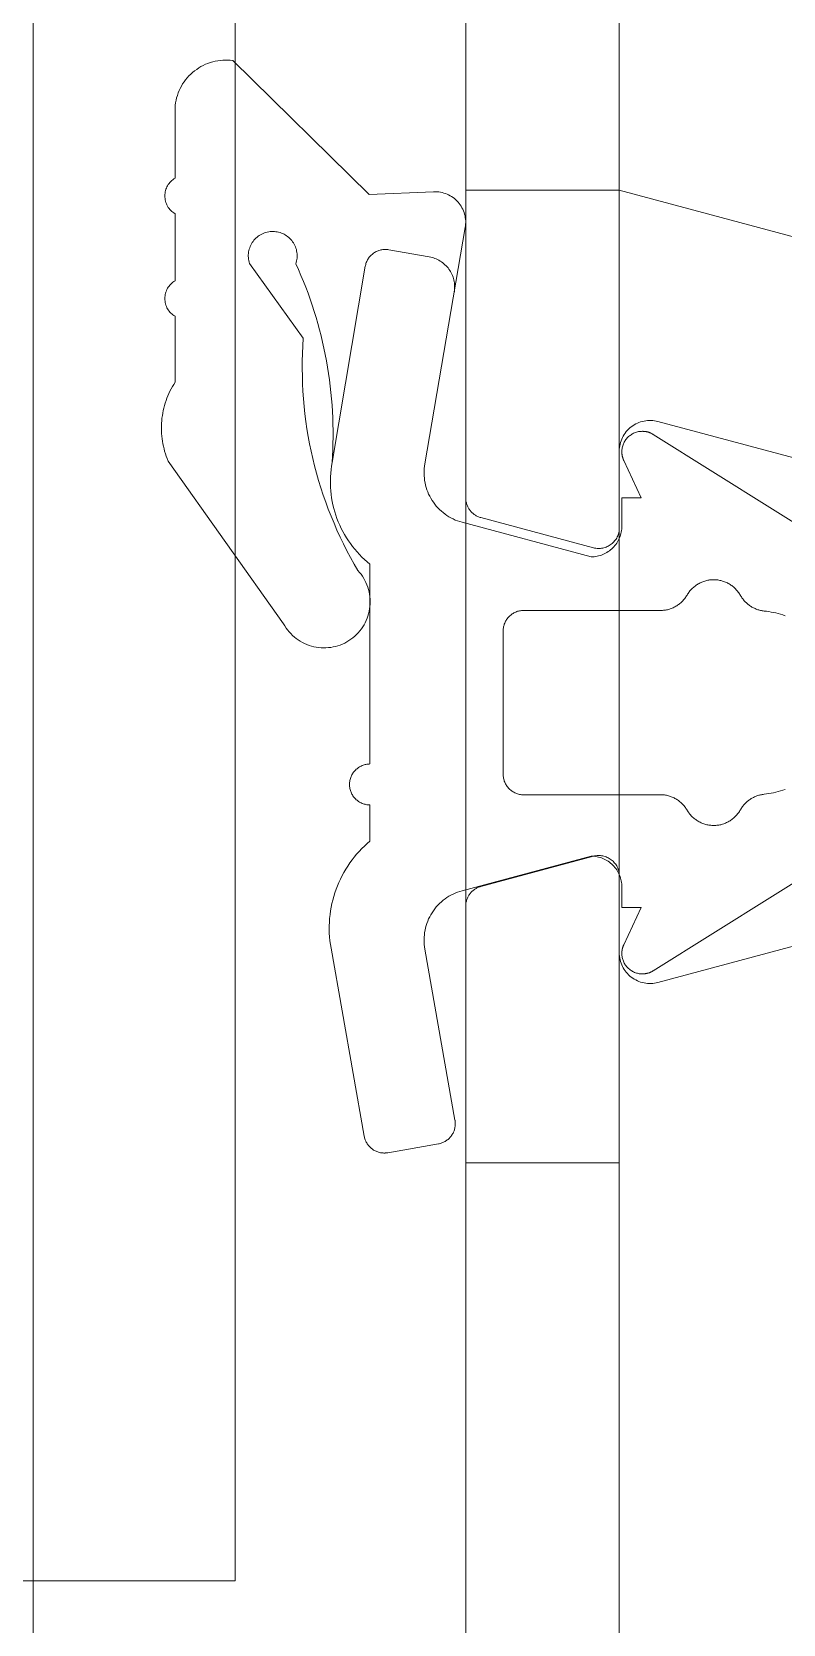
# Model space of a CAD drawing. Header units: metres. Extents: x 1838950 to 1842843, y 5171318 to 5174224.
# Drawn here: x 1841244.88419 to 1841244.89152, y 5171397.28338 to 5171397.29894 of the extents above; entities that cross this region are included whole.
import ezdxf

# ---------------------------------------------------------------- set-up
doc = ezdxf.new("R2010")
doc.units = ezdxf.units.M
doc.header["$LTSCALE"] = 0.0254
doc.layers.add('00 CHAZAL Coupe A.5', color=7, linetype='Continuous', lineweight=18)

# ---------------------------------------------------------------- blocks, each defined once
blk = doc.blocks.new('Groupe-1951-1')
at = {"layer": '00 CHAZAL Coupe A.5', "color": 9, "linetype": 'Continuous', "lineweight": 5, "true_color": 0xbbbbbb}
blk.add_line((1841244.884202, 5171399.298592), (1841244.884202, 5171397.277807), dxfattribs=at)
at = {"layer": '00 CHAZAL Coupe A.5', "color": 7, "linetype": 'Continuous', "lineweight": 5}
for p, q in [((1841244.889925, 5171399.285286), (1841244.889925, 5171397.248286)), ((1841244.888425, 5171399.284686), (1841244.888425, 5171397.248686))]:
    blk.add_line(p, q, dxfattribs=at)
at = {"layer": '00 CHAZAL Coupe A.5', "color": 9, "linetype": 'Continuous', "lineweight": 5, "true_color": 0xbbbbbb, "flags": 128}
blk.add_lwpolyline([(1841244.886175, 5171397.283807), (1841244.882102, 5171397.283807), (1841244.882102, 5171399.298592), (1841244.886175, 5171399.298592)], close=True, dxfattribs=at)
for points in [[(1841244.886314, 5171397.296677), (1841244.886839, 5171397.295945), (1841244.886835, 5171397.295871), (1841244.886831, 5171397.295797), (1841244.886829, 5171397.295723), (1841244.886829, 5171397.295649), (1841244.88683, 5171397.295575), (1841244.886832, 5171397.295501), (1841244.886836, 5171397.295428), (1841244.886841, 5171397.295354), (1841244.886847, 5171397.29528), (1841244.886855, 5171397.295207), (1841244.886864, 5171397.295133), (1841244.886875, 5171397.29506), (1841244.886887, 5171397.294987), (1841244.886901, 5171397.294914), (1841244.886915, 5171397.294842), (1841244.886932, 5171397.29477), (1841244.886949, 5171397.294698), (1841244.886968, 5171397.294626), (1841244.886989, 5171397.294555), (1841244.88701, 5171397.294485), (1841244.887033, 5171397.294414), (1841244.887058, 5171397.294344), (1841244.887083, 5171397.294275), (1841244.88711, 5171397.294206), (1841244.887139, 5171397.294138), (1841244.887168, 5171397.29407), (1841244.887199, 5171397.294003), (1841244.887231, 5171397.293936), (1841244.887265, 5171397.29387), (1841244.887299, 5171397.293805), (1841244.887335, 5171397.29374), (1841244.887372, 5171397.293676), (1841244.887388, 5171397.293658), (1841244.887403, 5171397.29364), (1841244.887417, 5171397.29362), (1841244.887429, 5171397.2936), (1841244.887441, 5171397.293579), (1841244.887451, 5171397.293558), (1841244.887461, 5171397.293536), (1841244.887469, 5171397.293514), (1841244.887476, 5171397.293491), (1841244.887481, 5171397.293468), (1841244.887486, 5171397.293444), (1841244.887489, 5171397.293421), (1841244.887491, 5171397.293397), (1841244.887492, 5171397.293373), (1841244.887491, 5171397.293349), (1841244.88749, 5171397.293326), (1841244.887487, 5171397.293302), (1841244.887482, 5171397.293278), (1841244.887477, 5171397.293255), (1841244.88747, 5171397.293232), (1841244.887462, 5171397.29321), (1841244.887453, 5171397.293188), (1841244.887443, 5171397.293166), (1841244.887432, 5171397.293146), (1841244.887419, 5171397.293125), (1841244.887406, 5171397.293106), (1841244.887391, 5171397.293087), (1841244.887375, 5171397.293069), (1841244.887359, 5171397.293051), (1841244.887342, 5171397.293035), (1841244.887323, 5171397.29302), (1841244.887304, 5171397.293005), (1841244.887285, 5171397.292992), (1841244.887264, 5171397.29298), (1841244.887243, 5171397.292968), (1841244.887222, 5171397.292958), (1841244.8872, 5171397.292949), (1841244.887177, 5171397.292942), (1841244.887154, 5171397.292935), (1841244.887131, 5171397.29293), (1841244.887107, 5171397.292926), (1841244.887084, 5171397.292923), (1841244.88706, 5171397.292921), (1841244.887036, 5171397.292921), (1841244.887012, 5171397.292922), (1841244.886989, 5171397.292924), (1841244.886965, 5171397.292928), (1841244.886942, 5171397.292932), (1841244.886919, 5171397.292938), (1841244.886896, 5171397.292945), (1841244.886874, 5171397.292954), (1841244.886852, 5171397.292963), (1841244.88683, 5171397.292974), (1841244.88681, 5171397.292986), (1841244.88679, 5171397.292998), (1841244.88677, 5171397.293012), (1841244.886752, 5171397.293027), (1841244.886734, 5171397.293043), (1841244.886717, 5171397.29306), (1841244.886701, 5171397.293078), (1841244.886686, 5171397.293096), (1841244.886672, 5171397.293115), (1841244.886659, 5171397.293135), (1841244.886647, 5171397.293156), (1841244.885519, 5171397.294746), (1841244.885509, 5171397.29477), (1841244.885501, 5171397.294793), (1841244.885493, 5171397.294817), (1841244.885485, 5171397.294841), (1841244.885479, 5171397.294865), (1841244.885473, 5171397.29489), (1841244.885468, 5171397.294914), (1841244.885463, 5171397.294939), (1841244.88546, 5171397.294964), (1841244.885457, 5171397.294989), (1841244.885455, 5171397.295014), (1841244.885454, 5171397.295039), (1841244.885453, 5171397.295064), (1841244.885454, 5171397.295089), (1841244.885455, 5171397.295115), (1841244.885457, 5171397.29514), (1841244.885459, 5171397.295165), (1841244.885463, 5171397.29519), (1841244.885467, 5171397.295214), (1841244.885472, 5171397.295239), (1841244.885477, 5171397.295263), (1841244.885484, 5171397.295288), (1841244.885491, 5171397.295312), (1841244.885499, 5171397.295336), (1841244.885507, 5171397.295359), (1841244.885517, 5171397.295383), (1841244.885527, 5171397.295406), (1841244.885537, 5171397.295428), (1841244.885549, 5171397.295451), (1841244.885561, 5171397.295473), (1841244.885574, 5171397.295495), (1841244.885587, 5171397.295516), (1841244.885587, 5171397.29616), (1841244.885576, 5171397.296167), (1841244.885566, 5171397.296174), (1841244.885556, 5171397.296183), (1841244.885546, 5171397.296191), (1841244.885537, 5171397.296201), (1841244.885529, 5171397.296211), (1841244.885521, 5171397.296222), (1841244.885514, 5171397.296233), (1841244.885508, 5171397.296244), (1841244.885503, 5171397.296256), (1841244.885498, 5171397.296269), (1841244.885494, 5171397.296281), (1841244.885491, 5171397.296294), (1841244.885489, 5171397.296307), (1841244.885488, 5171397.29632), (1841244.885487, 5171397.296333), (1841244.885488, 5171397.296346), (1841244.885489, 5171397.296359), (1841244.885491, 5171397.296372), (1841244.885494, 5171397.296385), (1841244.885498, 5171397.296397), (1841244.885503, 5171397.296409), (1841244.885508, 5171397.296421), (1841244.885514, 5171397.296433), (1841244.885521, 5171397.296444), (1841244.885529, 5171397.296455), (1841244.885537, 5171397.296465), (1841244.885546, 5171397.296474), (1841244.885556, 5171397.296483), (1841244.885566, 5171397.296492), (1841244.885576, 5171397.296499), (1841244.885587, 5171397.296506), (1841244.885588, 5171397.297162), (1841244.885576, 5171397.297169), (1841244.885566, 5171397.297177), (1841244.885556, 5171397.297185), (1841244.885546, 5171397.297194), (1841244.885537, 5171397.297203), (1841244.885529, 5171397.297213), (1841244.885521, 5171397.297224), (1841244.885514, 5171397.297235), (1841244.885508, 5171397.297247), (1841244.885503, 5171397.297259), (1841244.885498, 5171397.297271), (1841244.885494, 5171397.297283), (1841244.885491, 5171397.297296), (1841244.885489, 5171397.297309), (1841244.885488, 5171397.297322), (1841244.885488, 5171397.297335), (1841244.885488, 5171397.297348), (1841244.885489, 5171397.297361), (1841244.885491, 5171397.297374), (1841244.885494, 5171397.297387), (1841244.885498, 5171397.2974), (1841244.885503, 5171397.297412), (1841244.885508, 5171397.297424), (1841244.885514, 5171397.297435), (1841244.885521, 5171397.297446), (1841244.885529, 5171397.297457), (1841244.885537, 5171397.297467), (1841244.885546, 5171397.297477), (1841244.885556, 5171397.297486), (1841244.885566, 5171397.297494), (1841244.885576, 5171397.297502), (1841244.885588, 5171397.297508), (1841244.885588, 5171397.298221), (1841244.885591, 5171397.298245), (1841244.885596, 5171397.29827), (1841244.885602, 5171397.298294), (1841244.885609, 5171397.298318), (1841244.885617, 5171397.298341), (1841244.885627, 5171397.298364), (1841244.885637, 5171397.298386), (1841244.885649, 5171397.298408), (1841244.885661, 5171397.29843), (1841244.885675, 5171397.29845), (1841244.88569, 5171397.29847), (1841244.885706, 5171397.298489), (1841244.885722, 5171397.298508), (1841244.88574, 5171397.298525), (1841244.885758, 5171397.298542), (1841244.885778, 5171397.298558), (1841244.885798, 5171397.298572), (1841244.885818, 5171397.298586), (1841244.88584, 5171397.298599), (1841244.885861, 5171397.29861), (1841244.885884, 5171397.298621), (1841244.885907, 5171397.29863), (1841244.88593, 5171397.298639), (1841244.885954, 5171397.298646), (1841244.885978, 5171397.298651), (1841244.886003, 5171397.298656), (1841244.886027, 5171397.29866), (1841244.886052, 5171397.298662), (1841244.886077, 5171397.298663), (1841244.886101, 5171397.298663), (1841244.886126, 5171397.298661), (1841244.886151, 5171397.298658), (1841244.887481, 5171397.297349), (1841244.888112, 5171397.297376), (1841244.888129, 5171397.297376), (1841244.888146, 5171397.297375), (1841244.888162, 5171397.297374), (1841244.888179, 5171397.297371), (1841244.888195, 5171397.297368), (1841244.888211, 5171397.297363), (1841244.888227, 5171397.297358), (1841244.888243, 5171397.297352), (1841244.888258, 5171397.297345), (1841244.888273, 5171397.297337), (1841244.888287, 5171397.297329), (1841244.888301, 5171397.297319), (1841244.888314, 5171397.297309), (1841244.888327, 5171397.297298), (1841244.888339, 5171397.297287), (1841244.88835, 5171397.297274), (1841244.888361, 5171397.297262), (1841244.888371, 5171397.297248), (1841244.88838, 5171397.297234), (1841244.888388, 5171397.29722), (1841244.888396, 5171397.297205), (1841244.888403, 5171397.29719), (1841244.888409, 5171397.297174), (1841244.888414, 5171397.297158), (1841244.888418, 5171397.297142), (1841244.888421, 5171397.297125), (1841244.888423, 5171397.297109), (1841244.888425, 5171397.297092), (1841244.888425, 5171397.297075), (1841244.888424, 5171397.297059), (1841244.888423, 5171397.297042), (1841244.888421, 5171397.297026), (1841244.888026, 5171397.294718), (1841244.888022, 5171397.294695), (1841244.88802, 5171397.294672), (1841244.888019, 5171397.294649), (1841244.888018, 5171397.294625), (1841244.888019, 5171397.294602), (1841244.888021, 5171397.294579), (1841244.888024, 5171397.294556), (1841244.888028, 5171397.294533), (1841244.888033, 5171397.294511), (1841244.888039, 5171397.294488), (1841244.888046, 5171397.294466), (1841244.888054, 5171397.294444), (1841244.888063, 5171397.294423), (1841244.888074, 5171397.294402), (1841244.888085, 5171397.294382), (1841244.888097, 5171397.294362), (1841244.888109, 5171397.294343), (1841244.888123, 5171397.294324), (1841244.888138, 5171397.294306), (1841244.888153, 5171397.294289), (1841244.88817, 5171397.294272), (1841244.888187, 5171397.294257), (1841244.888204, 5171397.294242), (1841244.888223, 5171397.294228), (1841244.888242, 5171397.294214), (1841244.888261, 5171397.294202), (1841244.888281, 5171397.29419), (1841244.888302, 5171397.29418), (1841244.888323, 5171397.29417), (1841244.888345, 5171397.294162), (1841244.888367, 5171397.294154), (1841244.888389, 5171397.294148), (1841244.88965, 5171397.29381), (1841244.889664, 5171397.29381), (1841244.889679, 5171397.293811), (1841244.889694, 5171397.293813), (1841244.889708, 5171397.293816), (1841244.889723, 5171397.293819), (1841244.889737, 5171397.293823), (1841244.889751, 5171397.293828), (1841244.889764, 5171397.293833), (1841244.889778, 5171397.293839), (1841244.889791, 5171397.293845), (1841244.889804, 5171397.293853), (1841244.889816, 5171397.293861), (1841244.889828, 5171397.293869), (1841244.88984, 5171397.293878), (1841244.889851, 5171397.293888), (1841244.889862, 5171397.293898), (1841244.889872, 5171397.293909), (1841244.889882, 5171397.29392), (1841244.889891, 5171397.293931), (1841244.889899, 5171397.293943), (1841244.889907, 5171397.293956), (1841244.889914, 5171397.293969), (1841244.889921, 5171397.293982), (1841244.889927, 5171397.293995), (1841244.889932, 5171397.294009), (1841244.889937, 5171397.294023), (1841244.889941, 5171397.294037), (1841244.889944, 5171397.294051), (1841244.889946, 5171397.294066), (1841244.889948, 5171397.294081), (1841244.889949, 5171397.294095), (1841244.88995, 5171397.29411), (1841244.88995, 5171397.294386), (1841244.890139, 5171397.294386), (1841244.889968, 5171397.294752), (1841244.889967, 5171397.294755), (1841244.889966, 5171397.294757), (1841244.889965, 5171397.29476), (1841244.889964, 5171397.294762), (1841244.889963, 5171397.294765), (1841244.889962, 5171397.294767), (1841244.889961, 5171397.29477), (1841244.88996, 5171397.294772), (1841244.889959, 5171397.294775), (1841244.889959, 5171397.294777), (1841244.889958, 5171397.29478), (1841244.889957, 5171397.294783), (1841244.889956, 5171397.294785), (1841244.889956, 5171397.294788), (1841244.889955, 5171397.294791), (1841244.889954, 5171397.294793), (1841244.889954, 5171397.294796), (1841244.889953, 5171397.294799), (1841244.889953, 5171397.294801), (1841244.889952, 5171397.294804), (1841244.889952, 5171397.294807), (1841244.889952, 5171397.294809), (1841244.889951, 5171397.294812), (1841244.889951, 5171397.294815), (1841244.889951, 5171397.294817), (1841244.88995, 5171397.29482), (1841244.88995, 5171397.294823), (1841244.88995, 5171397.294826), (1841244.88995, 5171397.294828), (1841244.88995, 5171397.294831), (1841244.88995, 5171397.294834), (1841244.88995, 5171397.294837), (1841244.88995, 5171397.294846), (1841244.889951, 5171397.294856), (1841244.889952, 5171397.294866), (1841244.889954, 5171397.294876), (1841244.889956, 5171397.294885), (1841244.889958, 5171397.294895), (1841244.889961, 5171397.294904), (1841244.889965, 5171397.294913), (1841244.889969, 5171397.294922), (1841244.889973, 5171397.294931), (1841244.889978, 5171397.294939), (1841244.889983, 5171397.294948), (1841244.889989, 5171397.294956), (1841244.889995, 5171397.294963), (1841244.890001, 5171397.294971), (1841244.890008, 5171397.294978), (1841244.890015, 5171397.294985), (1841244.890023, 5171397.294991), (1841244.890031, 5171397.294997), (1841244.890039, 5171397.295003), (1841244.890047, 5171397.295008), (1841244.890055, 5171397.295013), (1841244.890064, 5171397.295017), (1841244.890073, 5171397.295021), (1841244.890082, 5171397.295025), (1841244.890092, 5171397.295028), (1841244.890101, 5171397.295031), (1841244.890111, 5171397.295033), (1841244.89012, 5171397.295034), (1841244.89013, 5171397.295036), (1841244.89014, 5171397.295036), (1841244.89015, 5171397.295037), (1841244.890153, 5171397.295037), (1841244.890157, 5171397.295036), (1841244.89016, 5171397.295036), (1841244.890164, 5171397.295036), (1841244.890167, 5171397.295036), (1841244.890171, 5171397.295035), (1841244.890174, 5171397.295035), (1841244.890178, 5171397.295035), (1841244.890181, 5171397.295034), (1841244.890184, 5171397.295033), (1841244.890188, 5171397.295033), (1841244.890191, 5171397.295032), (1841244.890195, 5171397.295031), (1841244.890198, 5171397.295031), (1841244.890202, 5171397.29503), (1841244.890205, 5171397.295029), (1841244.890208, 5171397.295028), (1841244.890212, 5171397.295027), (1841244.890215, 5171397.295026), (1841244.890218, 5171397.295024), (1841244.890222, 5171397.295023), (1841244.890225, 5171397.295022), (1841244.890228, 5171397.295021), (1841244.890231, 5171397.295019), (1841244.890234, 5171397.295018), (1841244.890238, 5171397.295016), (1841244.890241, 5171397.295015), (1841244.890244, 5171397.295013), (1841244.890247, 5171397.295011), (1841244.89025, 5171397.29501), (1841244.890253, 5171397.295008), (1841244.890256, 5171397.295006), (1841244.892002, 5171397.293912)], [(1841244.892002, 5171397.290861), (1841244.890256, 5171397.289767), (1841244.890253, 5171397.289765), (1841244.89025, 5171397.289763), (1841244.890247, 5171397.289761), (1841244.890244, 5171397.28976), (1841244.890241, 5171397.289758), (1841244.890238, 5171397.289757), (1841244.890234, 5171397.289755), (1841244.890231, 5171397.289754), (1841244.890228, 5171397.289752), (1841244.890225, 5171397.289751), (1841244.890222, 5171397.28975), (1841244.890218, 5171397.289748), (1841244.890215, 5171397.289747), (1841244.890212, 5171397.289746), (1841244.890208, 5171397.289745), (1841244.890205, 5171397.289744), (1841244.890202, 5171397.289743), (1841244.890198, 5171397.289742), (1841244.890195, 5171397.289741), (1841244.890191, 5171397.289741), (1841244.890188, 5171397.28974), (1841244.890184, 5171397.289739), (1841244.890181, 5171397.289739), (1841244.890178, 5171397.289738), (1841244.890174, 5171397.289738), (1841244.890171, 5171397.289737), (1841244.890167, 5171397.289737), (1841244.890164, 5171397.289737), (1841244.89016, 5171397.289737), (1841244.890157, 5171397.289736), (1841244.890153, 5171397.289736), (1841244.89015, 5171397.289736), (1841244.89014, 5171397.289736), (1841244.89013, 5171397.289737), (1841244.89012, 5171397.289738), (1841244.890111, 5171397.28974), (1841244.890101, 5171397.289742), (1841244.890092, 5171397.289745), (1841244.890082, 5171397.289748), (1841244.890073, 5171397.289751), (1841244.890064, 5171397.289755), (1841244.890055, 5171397.28976), (1841244.890047, 5171397.289765), (1841244.890039, 5171397.28977), (1841244.890031, 5171397.289776), (1841244.890023, 5171397.289782), (1841244.890015, 5171397.289788), (1841244.890008, 5171397.289795), (1841244.890001, 5171397.289802), (1841244.889995, 5171397.289809), (1841244.889989, 5171397.289817), (1841244.889983, 5171397.289825), (1841244.889978, 5171397.289833), (1841244.889973, 5171397.289842), (1841244.889969, 5171397.289851), (1841244.889965, 5171397.28986), (1841244.889961, 5171397.289869), (1841244.889958, 5171397.289878), (1841244.889956, 5171397.289888), (1841244.889954, 5171397.289897), (1841244.889952, 5171397.289907), (1841244.889951, 5171397.289917), (1841244.88995, 5171397.289926), (1841244.88995, 5171397.289936), (1841244.88995, 5171397.289939), (1841244.88995, 5171397.289942), (1841244.88995, 5171397.289944), (1841244.88995, 5171397.289947), (1841244.88995, 5171397.28995), (1841244.88995, 5171397.289953), (1841244.889951, 5171397.289955), (1841244.889951, 5171397.289958), (1841244.889951, 5171397.289961), (1841244.889952, 5171397.289963), (1841244.889952, 5171397.289966), (1841244.889952, 5171397.289969), (1841244.889953, 5171397.289971), (1841244.889953, 5171397.289974), (1841244.889954, 5171397.289977), (1841244.889954, 5171397.28998), (1841244.889955, 5171397.289982), (1841244.889956, 5171397.289985), (1841244.889956, 5171397.289987), (1841244.889957, 5171397.28999), (1841244.889958, 5171397.289993), (1841244.889959, 5171397.289995), (1841244.889959, 5171397.289998), (1841244.88996, 5171397.290001), (1841244.889961, 5171397.290003), (1841244.889962, 5171397.290006), (1841244.889963, 5171397.290008), (1841244.889964, 5171397.290011), (1841244.889965, 5171397.290013), (1841244.889966, 5171397.290016), (1841244.889967, 5171397.290018), (1841244.889968, 5171397.290021), (1841244.890139, 5171397.290386), (1841244.88995, 5171397.290386), (1841244.88995, 5171397.290586), (1841244.889949, 5171397.290601), (1841244.889948, 5171397.290616), (1841244.889946, 5171397.29063), (1841244.889944, 5171397.290645), (1841244.889941, 5171397.290659), (1841244.889937, 5171397.290673), (1841244.889932, 5171397.290687), (1841244.889927, 5171397.290701), (1841244.889921, 5171397.290715), (1841244.889914, 5171397.290728), (1841244.889907, 5171397.290741), (1841244.889899, 5171397.290753), (1841244.889891, 5171397.290765), (1841244.889882, 5171397.290777), (1841244.889872, 5171397.290788), (1841244.889862, 5171397.290799), (1841244.889851, 5171397.290809), (1841244.88984, 5171397.290818), (1841244.889828, 5171397.290827), (1841244.889816, 5171397.290836), (1841244.889804, 5171397.290844), (1841244.889791, 5171397.290851), (1841244.889778, 5171397.290858), (1841244.889764, 5171397.290864), (1841244.889751, 5171397.290869), (1841244.889737, 5171397.290873), (1841244.889723, 5171397.290877), (1841244.889708, 5171397.290881), (1841244.889694, 5171397.290883), (1841244.889679, 5171397.290885), (1841244.889664, 5171397.290886), (1841244.88965, 5171397.290886), (1841244.888389, 5171397.290549), (1841244.888367, 5171397.290542), (1841244.888345, 5171397.290534), (1841244.888323, 5171397.290526), (1841244.888302, 5171397.290516), (1841244.888281, 5171397.290506), (1841244.888261, 5171397.290494), (1841244.888242, 5171397.290482), (1841244.888223, 5171397.290469), (1841244.888204, 5171397.290455), (1841244.888187, 5171397.29044), (1841244.88817, 5171397.290424), (1841244.888153, 5171397.290407), (1841244.888138, 5171397.29039), (1841244.888123, 5171397.290372), (1841244.888109, 5171397.290353), (1841244.888097, 5171397.290334), (1841244.888085, 5171397.290314), (1841244.888074, 5171397.290294), (1841244.888063, 5171397.290273), (1841244.888054, 5171397.290252), (1841244.888046, 5171397.29023), (1841244.888039, 5171397.290208), (1841244.888033, 5171397.290186), (1841244.888028, 5171397.290163), (1841244.888024, 5171397.29014), (1841244.888021, 5171397.290117), (1841244.888019, 5171397.290094), (1841244.888018, 5171397.290071), (1841244.888019, 5171397.290048), (1841244.88802, 5171397.290025), (1841244.888022, 5171397.290002), (1841244.888026, 5171397.289979), (1841244.88832, 5171397.288308), (1841244.888321, 5171397.288307), (1841244.888321, 5171397.288306), (1841244.888321, 5171397.288305), (1841244.888321, 5171397.288304), (1841244.888321, 5171397.288303), (1841244.888321, 5171397.288301), (1841244.888322, 5171397.2883), (1841244.888322, 5171397.288299), (1841244.888322, 5171397.288298), (1841244.888322, 5171397.288297), (1841244.888322, 5171397.288296), (1841244.888322, 5171397.288295), (1841244.888322, 5171397.288294), (1841244.888323, 5171397.288293), (1841244.888323, 5171397.288292), (1841244.888323, 5171397.288291), (1841244.888323, 5171397.28829), (1841244.888323, 5171397.288288), (1841244.888323, 5171397.288287), (1841244.888323, 5171397.288286), (1841244.888323, 5171397.288285), (1841244.888323, 5171397.288284), (1841244.888323, 5171397.288283), (1841244.888323, 5171397.288282), (1841244.888323, 5171397.288281), (1841244.888323, 5171397.28828), (1841244.888323, 5171397.288279), (1841244.888323, 5171397.288278), (1841244.888323, 5171397.288277), (1841244.888323, 5171397.288275), (1841244.888323, 5171397.288274), (1841244.888323, 5171397.288273), (1841244.888323, 5171397.288265), (1841244.888323, 5171397.288256), (1841244.888322, 5171397.288247), (1841244.88832, 5171397.288239), (1841244.888319, 5171397.28823), (1841244.888317, 5171397.288221), (1841244.888314, 5171397.288213), (1841244.888311, 5171397.288205), (1841244.888308, 5171397.288197), (1841244.888305, 5171397.288189), (1841244.888301, 5171397.288181), (1841244.888297, 5171397.288173), (1841244.888292, 5171397.288166), (1841244.888287, 5171397.288159), (1841244.888282, 5171397.288151), (1841244.888277, 5171397.288145), (1841244.888271, 5171397.288138), (1841244.888265, 5171397.288132), (1841244.888259, 5171397.288126), (1841244.888252, 5171397.28812), (1841244.888245, 5171397.288115), (1841244.888238, 5171397.288109), (1841244.888231, 5171397.288105), (1841244.888224, 5171397.2881), (1841244.888216, 5171397.288096), (1841244.888208, 5171397.288092), (1841244.8882, 5171397.288088), (1841244.888192, 5171397.288085), (1841244.888184, 5171397.288082), (1841244.888175, 5171397.28808), (1841244.888167, 5171397.288078), (1841244.888158, 5171397.288076), (1841244.887666, 5171397.287989), (1841244.887665, 5171397.287989), (1841244.887664, 5171397.287989), (1841244.887663, 5171397.287989), (1841244.887662, 5171397.287989), (1841244.887661, 5171397.287989), (1841244.88766, 5171397.287989), (1841244.887659, 5171397.287988), (1841244.887658, 5171397.287988), (1841244.887657, 5171397.287988), (1841244.887656, 5171397.287988), (1841244.887655, 5171397.287988), (1841244.887655, 5171397.287988), (1841244.887654, 5171397.287988), (1841244.887653, 5171397.287988), (1841244.887652, 5171397.287987), (1841244.887651, 5171397.287987), (1841244.88765, 5171397.287987), (1841244.887649, 5171397.287987), (1841244.887648, 5171397.287987), (1841244.887647, 5171397.287987), (1841244.887646, 5171397.287987), (1841244.887645, 5171397.287987), (1841244.887644, 5171397.287987), (1841244.887643, 5171397.287987), (1841244.887642, 5171397.287987), (1841244.887641, 5171397.287987), (1841244.88764, 5171397.287987), (1841244.887639, 5171397.287987), (1841244.887639, 5171397.287987), (1841244.887638, 5171397.287986), (1841244.887637, 5171397.287986), (1841244.887636, 5171397.287986), (1841244.887627, 5171397.287986), (1841244.887618, 5171397.287987), (1841244.887609, 5171397.287988), (1841244.8876, 5171397.287989), (1841244.887592, 5171397.28799), (1841244.887583, 5171397.287992), (1841244.887574, 5171397.287995), (1841244.887566, 5171397.287997), (1841244.887558, 5171397.288), (1841244.887549, 5171397.288004), (1841244.887541, 5171397.288008), (1841244.887534, 5171397.288012), (1841244.887526, 5171397.288016), (1841244.887518, 5171397.288021), (1841244.887511, 5171397.288026), (1841244.887504, 5171397.288032), (1841244.887498, 5171397.288037), (1841244.887491, 5171397.288044), (1841244.887485, 5171397.28805), (1841244.887479, 5171397.288056), (1841244.887473, 5171397.288063), (1841244.887468, 5171397.28807), (1841244.887463, 5171397.288078), (1841244.887458, 5171397.288085), (1841244.887454, 5171397.288093), (1841244.88745, 5171397.288101), (1841244.887446, 5171397.288109), (1841244.887443, 5171397.288117), (1841244.88744, 5171397.288126), (1841244.887438, 5171397.288134), (1841244.887436, 5171397.288143), (1841244.887434, 5171397.288152), (1841244.88711, 5171397.289988), (1841244.887104, 5171397.290024), (1841244.887099, 5171397.29006), (1841244.887096, 5171397.290097), (1841244.887093, 5171397.290133), (1841244.887092, 5171397.290169), (1841244.887092, 5171397.290206), (1841244.887094, 5171397.290242), (1841244.887096, 5171397.290279), (1841244.8871, 5171397.290315), (1841244.887105, 5171397.290351), (1841244.887111, 5171397.290387), (1841244.887118, 5171397.290423), (1841244.887126, 5171397.290458), (1841244.887136, 5171397.290493), (1841244.887147, 5171397.290528), (1841244.887159, 5171397.290563), (1841244.887172, 5171397.290597), (1841244.887186, 5171397.29063), (1841244.887201, 5171397.290663), (1841244.887217, 5171397.290696), (1841244.887235, 5171397.290728), (1841244.887253, 5171397.290759), (1841244.887273, 5171397.29079), (1841244.887293, 5171397.29082), (1841244.887315, 5171397.29085), (1841244.887337, 5171397.290878), (1841244.88736, 5171397.290906), (1841244.887385, 5171397.290933), (1841244.88741, 5171397.29096), (1841244.887436, 5171397.290985), (1841244.887463, 5171397.29101), (1841244.88749, 5171397.291033), (1841244.88749, 5171397.291387), (1841244.887481, 5171397.291387), (1841244.887471, 5171397.291388), (1841244.887461, 5171397.291389), (1841244.887451, 5171397.29139), (1841244.887442, 5171397.291393), (1841244.887432, 5171397.291395), (1841244.887423, 5171397.291398), (1841244.887414, 5171397.291402), (1841244.887405, 5171397.291406), (1841244.887396, 5171397.29141), (1841244.887388, 5171397.291415), (1841244.887379, 5171397.29142), (1841244.887371, 5171397.291426), (1841244.887364, 5171397.291432), (1841244.887356, 5171397.291438), (1841244.887349, 5171397.291445), (1841244.887342, 5171397.291452), (1841244.887336, 5171397.29146), (1841244.88733, 5171397.291467), (1841244.887324, 5171397.291475), (1841244.887319, 5171397.291484), (1841244.887314, 5171397.291492), (1841244.88731, 5171397.291501), (1841244.887306, 5171397.29151), (1841244.887302, 5171397.291519), (1841244.887299, 5171397.291529), (1841244.887296, 5171397.291538), (1841244.887294, 5171397.291548), (1841244.887293, 5171397.291557), (1841244.887291, 5171397.291567), (1841244.887291, 5171397.291577), (1841244.88729, 5171397.291587), (1841244.887291, 5171397.291596), (1841244.887291, 5171397.291606), (1841244.887293, 5171397.291616), (1841244.887294, 5171397.291626), (1841244.887296, 5171397.291635), (1841244.887299, 5171397.291645), (1841244.887302, 5171397.291654), (1841244.887306, 5171397.291663), (1841244.88731, 5171397.291672), (1841244.887314, 5171397.291681), (1841244.887319, 5171397.291689), (1841244.887324, 5171397.291698), (1841244.88733, 5171397.291706), (1841244.887336, 5171397.291713), (1841244.887342, 5171397.291721), (1841244.887349, 5171397.291728), (1841244.887356, 5171397.291735), (1841244.887364, 5171397.291741), (1841244.887371, 5171397.291747), (1841244.887379, 5171397.291753), (1841244.887388, 5171397.291758), (1841244.887396, 5171397.291763), (1841244.887405, 5171397.291767), (1841244.887414, 5171397.291771), (1841244.887423, 5171397.291775), (1841244.887432, 5171397.291778), (1841244.887442, 5171397.291781), (1841244.887451, 5171397.291783), (1841244.887461, 5171397.291784), (1841244.887471, 5171397.291786), (1841244.887481, 5171397.291786), (1841244.88749, 5171397.291787), (1841244.88749, 5171397.293739), (1841244.887464, 5171397.293762), (1841244.887438, 5171397.293785), (1841244.887412, 5171397.293808), (1841244.887388, 5171397.293833), (1841244.887364, 5171397.293859), (1841244.887342, 5171397.293885), (1841244.88732, 5171397.293912), (1841244.887299, 5171397.29394), (1841244.887279, 5171397.293968), (1841244.88726, 5171397.293997), (1841244.887242, 5171397.294027), (1841244.887225, 5171397.294058), (1841244.887209, 5171397.294088), (1841244.887195, 5171397.29412), (1841244.887181, 5171397.294152), (1841244.887168, 5171397.294184), (1841244.887156, 5171397.294217), (1841244.887146, 5171397.29425), (1841244.887137, 5171397.294283), (1841244.887128, 5171397.294317), (1841244.887121, 5171397.294351), (1841244.887115, 5171397.294385), (1841244.887111, 5171397.29442), (1841244.887107, 5171397.294454), (1841244.887105, 5171397.294489), (1841244.887103, 5171397.294524), (1841244.887103, 5171397.294559), (1841244.887104, 5171397.294593), (1841244.887107, 5171397.294628), (1841244.88711, 5171397.294663), (1841244.887115, 5171397.294697), (1841244.887121, 5171397.294731), (1841244.887124, 5171397.294794), (1841244.887127, 5171397.294856), (1841244.887129, 5171397.294918), (1841244.88713, 5171397.29498), (1841244.88713, 5171397.295043), (1841244.887129, 5171397.295105), (1841244.887127, 5171397.295167), (1841244.887124, 5171397.29523), (1841244.88712, 5171397.295292), (1841244.887115, 5171397.295354), (1841244.887109, 5171397.295416), (1841244.887102, 5171397.295478), (1841244.887094, 5171397.29554), (1841244.887085, 5171397.295601), (1841244.887076, 5171397.295663), (1841244.887065, 5171397.295724), (1841244.887053, 5171397.295785), (1841244.88704, 5171397.295847), (1841244.887027, 5171397.295907), (1841244.887012, 5171397.295968), (1841244.886997, 5171397.296028), (1841244.88698, 5171397.296088), (1841244.886963, 5171397.296148), (1841244.886945, 5171397.296208), (1841244.886926, 5171397.296267), (1841244.886906, 5171397.296326), (1841244.886885, 5171397.296385), (1841244.886863, 5171397.296443), (1841244.88684, 5171397.296501), (1841244.886816, 5171397.296559), (1841244.886791, 5171397.296616), (1841244.886766, 5171397.296673), (1841244.88677, 5171397.296686), (1841244.886773, 5171397.2967), (1841244.886776, 5171397.296714), (1841244.886778, 5171397.296728), (1841244.886779, 5171397.296742), (1841244.886779, 5171397.296756), (1841244.886778, 5171397.29677), (1841244.886776, 5171397.296784), (1841244.886774, 5171397.296798), (1841244.886771, 5171397.296812), (1841244.886767, 5171397.296825), (1841244.886762, 5171397.296838), (1841244.886756, 5171397.296851), (1841244.88675, 5171397.296864), (1841244.886743, 5171397.296876), (1841244.886735, 5171397.296888), (1841244.886726, 5171397.296899), (1841244.886717, 5171397.29691), (1841244.886708, 5171397.29692), (1841244.886697, 5171397.296929), (1841244.886686, 5171397.296938), (1841244.886675, 5171397.296947), (1841244.886663, 5171397.296954), (1841244.886651, 5171397.296961), (1841244.886638, 5171397.296967), (1841244.886625, 5171397.296973), (1841244.886612, 5171397.296977), (1841244.886598, 5171397.296981), (1841244.886585, 5171397.296984), (1841244.886571, 5171397.296986), (1841244.886557, 5171397.296988), (1841244.886543, 5171397.296988), (1841244.886529, 5171397.296988), (1841244.886514, 5171397.296987), (1841244.886501, 5171397.296985), (1841244.886487, 5171397.296982), (1841244.886473, 5171397.296979), (1841244.88646, 5171397.296974), (1841244.886447, 5171397.296969), (1841244.886434, 5171397.296963), (1841244.886421, 5171397.296957), (1841244.886409, 5171397.296949), (1841244.886398, 5171397.296941), (1841244.886387, 5171397.296932), (1841244.886376, 5171397.296923), (1841244.886366, 5171397.296913), (1841244.886357, 5171397.296902), (1841244.886348, 5171397.296891), (1841244.88634, 5171397.29688), (1841244.886333, 5171397.296868), (1841244.886327, 5171397.296855), (1841244.886321, 5171397.296842), (1841244.886316, 5171397.296829), (1841244.886311, 5171397.296816), (1841244.886308, 5171397.296802), (1841244.886305, 5171397.296788), (1841244.886303, 5171397.296774), (1841244.886302, 5171397.29676), (1841244.886302, 5171397.296746), (1841244.886303, 5171397.296732), (1841244.886304, 5171397.296718), (1841244.886307, 5171397.296704), (1841244.88631, 5171397.29669), (1841244.886314, 5171397.296677)], [(1841244.887121, 5171397.294731), (1841244.887443, 5171397.296648), (1841244.887445, 5171397.296657), (1841244.887448, 5171397.296667), (1841244.887451, 5171397.296676), (1841244.887454, 5171397.296686), (1841244.887458, 5171397.296695), (1841244.887462, 5171397.296703), (1841244.887467, 5171397.296712), (1841244.887472, 5171397.296721), (1841244.887477, 5171397.296729), (1841244.887483, 5171397.296737), (1841244.887489, 5171397.296744), (1841244.887496, 5171397.296751), (1841244.887503, 5171397.296758), (1841244.88751, 5171397.296765), (1841244.887518, 5171397.296771), (1841244.887526, 5171397.296777), (1841244.887534, 5171397.296782), (1841244.887542, 5171397.296787), (1841244.887551, 5171397.296792), (1841244.88756, 5171397.296796), (1841244.887569, 5171397.2968), (1841244.887578, 5171397.296803), (1841244.887588, 5171397.296806), (1841244.887597, 5171397.296808), (1841244.887607, 5171397.29681), (1841244.887616, 5171397.296812), (1841244.887626, 5171397.296813), (1841244.887636, 5171397.296813), (1841244.887646, 5171397.296813), (1841244.887656, 5171397.296813), (1841244.887665, 5171397.296812), (1841244.887675, 5171397.29681), (1841244.888069, 5171397.296741), (1841244.888083, 5171397.296738), (1841244.888097, 5171397.296734), (1841244.888111, 5171397.29673), (1841244.888125, 5171397.296725), (1841244.888138, 5171397.29672), (1841244.888151, 5171397.296713), (1841244.888164, 5171397.296707), (1841244.888177, 5171397.296699), (1841244.888189, 5171397.296691), (1841244.8882, 5171397.296683), (1841244.888212, 5171397.296673), (1841244.888222, 5171397.296664), (1841244.888233, 5171397.296654), (1841244.888243, 5171397.296643), (1841244.888252, 5171397.296632), (1841244.888261, 5171397.29662), (1841244.888269, 5171397.296608), (1841244.888276, 5171397.296596), (1841244.888283, 5171397.296583), (1841244.88829, 5171397.29657), (1841244.888295, 5171397.296557), (1841244.888301, 5171397.296543), (1841244.888305, 5171397.29653), (1841244.888309, 5171397.296516), (1841244.888312, 5171397.296501), (1841244.888314, 5171397.296487), (1841244.888316, 5171397.296473), (1841244.888317, 5171397.296458), (1841244.888317, 5171397.296444), (1841244.888317, 5171397.296429), (1841244.888316, 5171397.296415), (1841244.888314, 5171397.2964)], [(1841244.891543, 5171397.293235), (1841244.891521, 5171397.293243), (1841244.891499, 5171397.29325), (1841244.891476, 5171397.293256), (1841244.891453, 5171397.293262), (1841244.891431, 5171397.293267), (1841244.891408, 5171397.293271), (1841244.891385, 5171397.293275), (1841244.891362, 5171397.293279), (1841244.891338, 5171397.293281), (1841244.89133, 5171397.293283), (1841244.891321, 5171397.293284), (1841244.891312, 5171397.293285), (1841244.891303, 5171397.293287), (1841244.891294, 5171397.293289), (1841244.891286, 5171397.293292), (1841244.891277, 5171397.293294), (1841244.891269, 5171397.293297), (1841244.89126, 5171397.2933), (1841244.891252, 5171397.293304), (1841244.891244, 5171397.293308), (1841244.891236, 5171397.293311), (1841244.891228, 5171397.293316), (1841244.89122, 5171397.29332), (1841244.891212, 5171397.293324), (1841244.891205, 5171397.293329), (1841244.891197, 5171397.293334), (1841244.89119, 5171397.29334), (1841244.891183, 5171397.293345), (1841244.891176, 5171397.293351), (1841244.891169, 5171397.293357), (1841244.891163, 5171397.293363), (1841244.891156, 5171397.293369), (1841244.89115, 5171397.293375), (1841244.891144, 5171397.293382), (1841244.891138, 5171397.293389), (1841244.891133, 5171397.293396), (1841244.891127, 5171397.293403), (1841244.891122, 5171397.29341), (1841244.891117, 5171397.293418), (1841244.891113, 5171397.293425), (1841244.891108, 5171397.293433), (1841244.891103, 5171397.293442), (1841244.891098, 5171397.29345), (1841244.891092, 5171397.293458), (1841244.891086, 5171397.293466), (1841244.89108, 5171397.293474), (1841244.891074, 5171397.293482), (1841244.891067, 5171397.293489), (1841244.891061, 5171397.293497), (1841244.891053, 5171397.293503), (1841244.891046, 5171397.29351), (1841244.891039, 5171397.293517), (1841244.891031, 5171397.293523), (1841244.891023, 5171397.293529), (1841244.891015, 5171397.293535), (1841244.891007, 5171397.29354), (1841244.890998, 5171397.293545), (1841244.890989, 5171397.29355), (1841244.890981, 5171397.293555), (1841244.890972, 5171397.293559), (1841244.890963, 5171397.293563), (1841244.890953, 5171397.293567), (1841244.890944, 5171397.29357), (1841244.890934, 5171397.293573), (1841244.890925, 5171397.293576), (1841244.890915, 5171397.293578), (1841244.890906, 5171397.29358), (1841244.890896, 5171397.293582), (1841244.890886, 5171397.293584), (1841244.890876, 5171397.293585), (1841244.890866, 5171397.293586), (1841244.890856, 5171397.293586), (1841244.890846, 5171397.293586), (1841244.890837, 5171397.293586), (1841244.890827, 5171397.293586), (1841244.890817, 5171397.293585), (1841244.890807, 5171397.293584), (1841244.890798, 5171397.293582), (1841244.890788, 5171397.293581), (1841244.890778, 5171397.293579), (1841244.890769, 5171397.293576), (1841244.890759, 5171397.293573), (1841244.89075, 5171397.29357), (1841244.890741, 5171397.293567), (1841244.890732, 5171397.293564), (1841244.890723, 5171397.29356), (1841244.890714, 5171397.293555), (1841244.890705, 5171397.293551), (1841244.890696, 5171397.293546), (1841244.890688, 5171397.293541), (1841244.89068, 5171397.293536), (1841244.890672, 5171397.29353), (1841244.890664, 5171397.293524), (1841244.890656, 5171397.293518), (1841244.890649, 5171397.293512), (1841244.890641, 5171397.293505), (1841244.890634, 5171397.293499), (1841244.890627, 5171397.293491), (1841244.890621, 5171397.293484), (1841244.890614, 5171397.293477), (1841244.890608, 5171397.293469), (1841244.890603, 5171397.293461), (1841244.890597, 5171397.293453), (1841244.890592, 5171397.293445), (1841244.890587, 5171397.293436), (1841244.890582, 5171397.293428), (1841244.890576, 5171397.29342), (1841244.890571, 5171397.293412), (1841244.890565, 5171397.293404), (1841244.890559, 5171397.293396), (1841244.890552, 5171397.293389), (1841244.890546, 5171397.293381), (1841244.890539, 5171397.293374), (1841244.890532, 5171397.293367), (1841244.890525, 5171397.293361), (1841244.890517, 5171397.293354), (1841244.890509, 5171397.293348), (1841244.890502, 5171397.293343), (1841244.890493, 5171397.293337), (1841244.890485, 5171397.293332), (1841244.890477, 5171397.293327), (1841244.890468, 5171397.293322), (1841244.890459, 5171397.293317), (1841244.890451, 5171397.293313), (1841244.890442, 5171397.293309), (1841244.890432, 5171397.293306), (1841244.890423, 5171397.293302), (1841244.890414, 5171397.293299), (1841244.890404, 5171397.293297), (1841244.890395, 5171397.293294), (1841244.890385, 5171397.293292), (1841244.890376, 5171397.29329), (1841244.890366, 5171397.293289), (1841244.890356, 5171397.293288), (1841244.890346, 5171397.293287), (1841244.890337, 5171397.293287), (1841244.890327, 5171397.293286), (1841244.88899, 5171397.293286), (1841244.888981, 5171397.293286), (1841244.888971, 5171397.293285), (1841244.888961, 5171397.293284), (1841244.888951, 5171397.293283), (1841244.888942, 5171397.29328), (1841244.888932, 5171397.293278), (1841244.888923, 5171397.293275), (1841244.888914, 5171397.293271), (1841244.888905, 5171397.293267), (1841244.888896, 5171397.293263), (1841244.888888, 5171397.293258), (1841244.888879, 5171397.293253), (1841244.888871, 5171397.293247), (1841244.888864, 5171397.293241), (1841244.888856, 5171397.293235), (1841244.888849, 5171397.293228), (1841244.888842, 5171397.293221), (1841244.888836, 5171397.293213), (1841244.88883, 5171397.293206), (1841244.888824, 5171397.293198), (1841244.888819, 5171397.293189), (1841244.888814, 5171397.293181), (1841244.88881, 5171397.293172), (1841244.888806, 5171397.293163), (1841244.888802, 5171397.293154), (1841244.888799, 5171397.293144), (1841244.888796, 5171397.293135), (1841244.888794, 5171397.293125), (1841244.888793, 5171397.293116), (1841244.888791, 5171397.293106), (1841244.888791, 5171397.293096), (1841244.88879, 5171397.293086), (1841244.88879, 5171397.291686), (1841244.888791, 5171397.291677), (1841244.888791, 5171397.291667), (1841244.888793, 5171397.291657), (1841244.888794, 5171397.291647), (1841244.888796, 5171397.291638), (1841244.888799, 5171397.291628), (1841244.888802, 5171397.291619), (1841244.888806, 5171397.29161), (1841244.88881, 5171397.291601), (1841244.888814, 5171397.291592), (1841244.888819, 5171397.291584), (1841244.888824, 5171397.291575), (1841244.88883, 5171397.291567), (1841244.888836, 5171397.29156), (1841244.888842, 5171397.291552), (1841244.888849, 5171397.291545), (1841244.888856, 5171397.291538), (1841244.888864, 5171397.291532), (1841244.888871, 5171397.291526), (1841244.888879, 5171397.29152), (1841244.888888, 5171397.291515), (1841244.888896, 5171397.29151), (1841244.888905, 5171397.291506), (1841244.888914, 5171397.291502), (1841244.888923, 5171397.291498), (1841244.888932, 5171397.291495), (1841244.888942, 5171397.291492), (1841244.888951, 5171397.29149), (1841244.888961, 5171397.291489), (1841244.888971, 5171397.291487), (1841244.888981, 5171397.291487), (1841244.88899, 5171397.291486), (1841244.890327, 5171397.291486), (1841244.890337, 5171397.291486), (1841244.890346, 5171397.291486), (1841244.890356, 5171397.291485), (1841244.890366, 5171397.291484), (1841244.890376, 5171397.291482), (1841244.890385, 5171397.291481), (1841244.890395, 5171397.291479), (1841244.890404, 5171397.291476), (1841244.890414, 5171397.291473), (1841244.890423, 5171397.29147), (1841244.890432, 5171397.291467), (1841244.890442, 5171397.291464), (1841244.890451, 5171397.29146), (1841244.890459, 5171397.291455), (1841244.890468, 5171397.291451), (1841244.890477, 5171397.291446), (1841244.890485, 5171397.291441), (1841244.890493, 5171397.291436), (1841244.890502, 5171397.29143), (1841244.890509, 5171397.291424), (1841244.890517, 5171397.291418), (1841244.890525, 5171397.291412), (1841244.890532, 5171397.291405), (1841244.890539, 5171397.291399), (1841244.890546, 5171397.291391), (1841244.890552, 5171397.291384), (1841244.890559, 5171397.291377), (1841244.890565, 5171397.291369), (1841244.890571, 5171397.291361), (1841244.890576, 5171397.291353), (1841244.890582, 5171397.291345), (1841244.890587, 5171397.291336), (1841244.890592, 5171397.291328), (1841244.890597, 5171397.29132), (1841244.890603, 5171397.291312), (1841244.890608, 5171397.291304), (1841244.890614, 5171397.291296), (1841244.890621, 5171397.291289), (1841244.890627, 5171397.291281), (1841244.890634, 5171397.291274), (1841244.890641, 5171397.291267), (1841244.890649, 5171397.291261), (1841244.890656, 5171397.291254), (1841244.890664, 5171397.291248), (1841244.890672, 5171397.291243), (1841244.89068, 5171397.291237), (1841244.890688, 5171397.291232), (1841244.890696, 5171397.291227), (1841244.890705, 5171397.291222), (1841244.890714, 5171397.291217), (1841244.890723, 5171397.291213), (1841244.890732, 5171397.291209), (1841244.890741, 5171397.291206), (1841244.89075, 5171397.291202), (1841244.890759, 5171397.291199), (1841244.890769, 5171397.291197), (1841244.890778, 5171397.291194), (1841244.890788, 5171397.291192), (1841244.890798, 5171397.29119), (1841244.890807, 5171397.291189), (1841244.890817, 5171397.291188), (1841244.890827, 5171397.291187), (1841244.890837, 5171397.291187), (1841244.890846, 5171397.291186), (1841244.890856, 5171397.291187), (1841244.890866, 5171397.291187), (1841244.890876, 5171397.291188), (1841244.890886, 5171397.291189), (1841244.890896, 5171397.29119), (1841244.890906, 5171397.291192), (1841244.890915, 5171397.291194), (1841244.890925, 5171397.291197), (1841244.890934, 5171397.2912), (1841244.890944, 5171397.291203), (1841244.890953, 5171397.291206), (1841244.890963, 5171397.29121), (1841244.890972, 5171397.291214), (1841244.890981, 5171397.291218), (1841244.890989, 5171397.291223), (1841244.890998, 5171397.291228), (1841244.891007, 5171397.291233), (1841244.891015, 5171397.291238), (1841244.891023, 5171397.291244), (1841244.891031, 5171397.29125), (1841244.891039, 5171397.291256), (1841244.891046, 5171397.291263), (1841244.891053, 5171397.291269), (1841244.891061, 5171397.291276), (1841244.891067, 5171397.291283), (1841244.891074, 5171397.291291), (1841244.89108, 5171397.291299), (1841244.891086, 5171397.291306), (1841244.891092, 5171397.291314), (1841244.891098, 5171397.291323), (1841244.891103, 5171397.291331), (1841244.891108, 5171397.29134), (1841244.891113, 5171397.291347), (1841244.891117, 5171397.291355), (1841244.891122, 5171397.291362), (1841244.891127, 5171397.29137), (1841244.891133, 5171397.291377), (1841244.891138, 5171397.291384), (1841244.891144, 5171397.291391), (1841244.89115, 5171397.291397), (1841244.891156, 5171397.291404), (1841244.891163, 5171397.29141), (1841244.891169, 5171397.291416), (1841244.891176, 5171397.291422), (1841244.891183, 5171397.291428), (1841244.89119, 5171397.291433), (1841244.891197, 5171397.291438), (1841244.891205, 5171397.291444), (1841244.891212, 5171397.291448), (1841244.89122, 5171397.291453), (1841244.891228, 5171397.291457), (1841244.891236, 5171397.291461), (1841244.891244, 5171397.291465), (1841244.891252, 5171397.291469), (1841244.89126, 5171397.291472), (1841244.891269, 5171397.291475), (1841244.891277, 5171397.291478), (1841244.891286, 5171397.291481), (1841244.891294, 5171397.291483), (1841244.891303, 5171397.291485), (1841244.891312, 5171397.291487), (1841244.891321, 5171397.291489), (1841244.89133, 5171397.29149), (1841244.891338, 5171397.291491), (1841244.891362, 5171397.291494), (1841244.891385, 5171397.291497), (1841244.891408, 5171397.291501), (1841244.891431, 5171397.291506), (1841244.891453, 5171397.291511), (1841244.891476, 5171397.291517), (1841244.891499, 5171397.291523), (1841244.891521, 5171397.29153), (1841244.891543, 5171397.291537)]]:
    blk.add_lwpolyline(points, dxfattribs=at)
at = {"layer": '00 CHAZAL Coupe A.5', "color": 7, "linetype": 'Continuous', "lineweight": 5, "flags": 128}
for points in [[(1841244.900942, 5171397.29444), (1841244.889925, 5171397.297392), (1841244.888425, 5171397.297392), (1841244.888425, 5171397.294387), (1841244.888425, 5171397.294379), (1841244.888425, 5171397.294371), (1841244.888426, 5171397.294363), (1841244.888427, 5171397.294354), (1841244.888429, 5171397.294346), (1841244.888431, 5171397.294338), (1841244.888433, 5171397.294331), (1841244.888435, 5171397.294323), (1841244.888438, 5171397.294315), (1841244.888441, 5171397.294308), (1841244.888445, 5171397.2943), (1841244.888448, 5171397.294293), (1841244.888452, 5171397.294286), (1841244.888457, 5171397.294279), (1841244.888461, 5171397.294272), (1841244.888466, 5171397.294265), (1841244.888471, 5171397.294259), (1841244.888476, 5171397.294253), (1841244.888482, 5171397.294247), (1841244.888488, 5171397.294241), (1841244.888494, 5171397.294236), (1841244.8885, 5171397.29423), (1841244.888507, 5171397.294225), (1841244.888513, 5171397.294221), (1841244.88852, 5171397.294216), (1841244.888527, 5171397.294212), (1841244.888535, 5171397.294208), (1841244.888542, 5171397.294205), (1841244.88855, 5171397.294202), (1841244.888557, 5171397.294199), (1841244.888565, 5171397.294196), (1841244.888573, 5171397.294194), (1841244.889673, 5171397.293899), (1841244.889684, 5171397.293896), (1841244.889695, 5171397.293894), (1841244.889707, 5171397.293893), (1841244.889718, 5171397.293892), (1841244.88973, 5171397.293892), (1841244.889741, 5171397.293893), (1841244.889752, 5171397.293894), (1841244.889764, 5171397.293896), (1841244.889775, 5171397.293899), (1841244.889786, 5171397.293902), (1841244.889797, 5171397.293906), (1841244.889807, 5171397.29391), (1841244.889817, 5171397.293915), (1841244.889827, 5171397.293921), (1841244.889837, 5171397.293927), (1841244.889846, 5171397.293934), (1841244.889855, 5171397.293941), (1841244.889864, 5171397.293949), (1841244.889872, 5171397.293957), (1841244.889879, 5171397.293965), (1841244.889886, 5171397.293975), (1841244.889893, 5171397.293984), (1841244.889899, 5171397.293994), (1841244.889904, 5171397.294004), (1841244.889909, 5171397.294014), (1841244.889913, 5171397.294025), (1841244.889916, 5171397.294036), (1841244.889919, 5171397.294047), (1841244.889922, 5171397.294058), (1841244.889923, 5171397.294069), (1841244.889924, 5171397.294081), (1841244.889925, 5171397.294092), (1841244.889925, 5171397.294842), (1841244.889925, 5171397.294859), (1841244.889927, 5171397.294877), (1841244.889929, 5171397.294894), (1841244.889932, 5171397.29491), (1841244.889937, 5171397.294927), (1841244.889942, 5171397.294943), (1841244.889948, 5171397.294959), (1841244.889956, 5171397.294975), (1841244.889964, 5171397.29499), (1841244.889972, 5171397.295005), (1841244.889982, 5171397.295019), (1841244.889993, 5171397.295033), (1841244.890004, 5171397.295046), (1841244.890016, 5171397.295058), (1841244.890029, 5171397.295069), (1841244.890042, 5171397.29508), (1841244.890056, 5171397.29509), (1841244.89007, 5171397.2951), (1841244.890085, 5171397.295108), (1841244.890101, 5171397.295116), (1841244.890117, 5171397.295122), (1841244.890133, 5171397.295128), (1841244.890149, 5171397.295133), (1841244.890166, 5171397.295137), (1841244.890183, 5171397.295139), (1841244.8902, 5171397.295141), (1841244.890217, 5171397.295142), (1841244.890234, 5171397.295142), (1841244.890252, 5171397.295141), (1841244.890269, 5171397.295139), (1841244.890286, 5171397.295136), (1841244.890302, 5171397.295132), (1841244.893054, 5171397.294395)], [(1841244.893054, 5171397.29039), (1841244.890302, 5171397.289653), (1841244.890286, 5171397.289649), (1841244.890269, 5171397.289646), (1841244.890252, 5171397.289644), (1841244.890234, 5171397.289642), (1841244.890217, 5171397.289642), (1841244.8902, 5171397.289643), (1841244.890183, 5171397.289645), (1841244.890166, 5171397.289648), (1841244.890149, 5171397.289652), (1841244.890133, 5171397.289657), (1841244.890117, 5171397.289662), (1841244.890101, 5171397.289669), (1841244.890085, 5171397.289677), (1841244.89007, 5171397.289685), (1841244.890056, 5171397.289694), (1841244.890042, 5171397.289704), (1841244.890029, 5171397.289715), (1841244.890016, 5171397.289727), (1841244.890004, 5171397.289739), (1841244.889993, 5171397.289752), (1841244.889982, 5171397.289766), (1841244.889972, 5171397.28978), (1841244.889964, 5171397.289794), (1841244.889956, 5171397.28981), (1841244.889948, 5171397.289825), (1841244.889942, 5171397.289841), (1841244.889937, 5171397.289858), (1841244.889932, 5171397.289874), (1841244.889929, 5171397.289891), (1841244.889927, 5171397.289908), (1841244.889925, 5171397.289925), (1841244.889925, 5171397.289942), (1841244.889925, 5171397.290692), (1841244.889924, 5171397.290704), (1841244.889923, 5171397.290715), (1841244.889922, 5171397.290727), (1841244.889919, 5171397.290738), (1841244.889916, 5171397.290749), (1841244.889913, 5171397.29076), (1841244.889909, 5171397.29077), (1841244.889904, 5171397.290781), (1841244.889899, 5171397.290791), (1841244.889893, 5171397.290801), (1841244.889886, 5171397.29081), (1841244.889879, 5171397.290819), (1841244.889872, 5171397.290828), (1841244.889864, 5171397.290836), (1841244.889855, 5171397.290844), (1841244.889846, 5171397.290851), (1841244.889837, 5171397.290858), (1841244.889827, 5171397.290864), (1841244.889817, 5171397.290869), (1841244.889807, 5171397.290874), (1841244.889797, 5171397.290879), (1841244.889786, 5171397.290883), (1841244.889775, 5171397.290886), (1841244.889764, 5171397.290888), (1841244.889752, 5171397.29089), (1841244.889741, 5171397.290892), (1841244.88973, 5171397.290892), (1841244.889718, 5171397.290892), (1841244.889707, 5171397.290892), (1841244.889695, 5171397.29089), (1841244.889684, 5171397.290888), (1841244.889673, 5171397.290886), (1841244.888573, 5171397.290591), (1841244.888565, 5171397.290588), (1841244.888557, 5171397.290586), (1841244.88855, 5171397.290583), (1841244.888542, 5171397.29058), (1841244.888535, 5171397.290576), (1841244.888527, 5171397.290572), (1841244.88852, 5171397.290568), (1841244.888513, 5171397.290564), (1841244.888507, 5171397.290559), (1841244.8885, 5171397.290554), (1841244.888494, 5171397.290549), (1841244.888488, 5171397.290544), (1841244.888482, 5171397.290538), (1841244.888476, 5171397.290532), (1841244.888471, 5171397.290526), (1841244.888466, 5171397.290519), (1841244.888461, 5171397.290513), (1841244.888457, 5171397.290506), (1841244.888452, 5171397.290499), (1841244.888448, 5171397.290492), (1841244.888445, 5171397.290485), (1841244.888441, 5171397.290477), (1841244.888438, 5171397.29047), (1841244.888435, 5171397.290462), (1841244.888433, 5171397.290454), (1841244.888431, 5171397.290446), (1841244.888429, 5171397.290438), (1841244.888427, 5171397.29043), (1841244.888426, 5171397.290422), (1841244.888425, 5171397.290414), (1841244.888425, 5171397.290406), (1841244.888425, 5171397.290398), (1841244.888425, 5171397.287892), (1841244.889925, 5171397.287892), (1841244.889925, 5171397.27262)]]:
    blk.add_lwpolyline(points, dxfattribs=at)

msp = doc.modelspace()

# ---------------------------------------------------------------- block references
at = {"layer": '00 CHAZAL Coupe A.5', "color": 7}
msp.add_blockref('Groupe-1951-1', (0, 0), dxfattribs=at)

doc.saveas('drawing.dxf')
